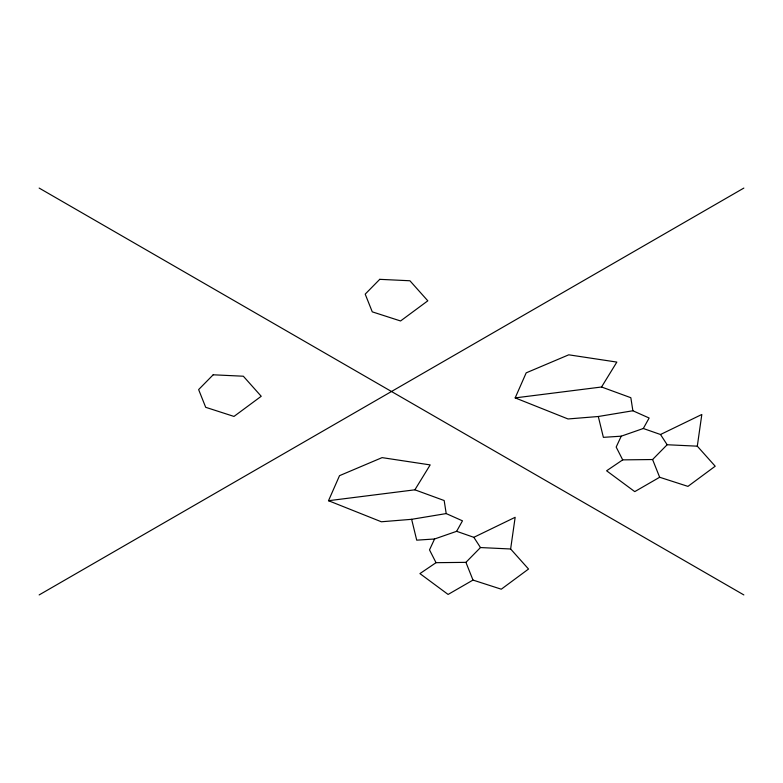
<?xml version="1.0" encoding="UTF-8"?>
<svg xmlns="http://www.w3.org/2000/svg" width="783" height="783" viewBox="0 0 783 783"><rect width="100%" height="100%" fill="white"/><g stroke="black" fill="none" stroke-linecap="round" stroke-linejoin="round"><path stroke-width="1.17" d="M510.633 548.991L480.478 547.552L465.924 562.351L436.033 562.683L419.933 573.596L448.101 594.444L472.991 580.076L501.286 589.198L528.535 569.035L510.633 548.991L515.155 517.299L473.842 537.324L456.636 531.314L434.575 538.988L416.713 540.162L411.633 519.315L381.35 521.772L328.508 500.709L339.519 475.673L382.084 457.624L430.18 464.906L414.882 489.815L328.508 500.709M697.301 446.173L667.145 444.744L652.591 459.533L622.7 459.875L606.6 470.789L634.759 491.626L659.658 477.258L687.954 486.38L715.202 466.218L697.301 446.173L701.822 414.481L660.5 434.506L643.303 428.497L621.242 436.18L603.38 437.345L598.3 416.507L568.018 418.964L515.175 397.891L526.186 372.855L568.752 354.816L616.847 362.089L601.55 386.998L515.175 397.891M434.575 538.988L429.505 549.881L436.033 562.683M621.242 436.18L616.172 447.064L622.7 459.875M456.636 531.314L462.469 520.832L446.202 513.579L411.633 519.315M643.303 428.497L649.136 418.014L632.87 410.762L598.3 416.507M39.15 594.923L743.85 188.077M601.55 386.998L630.844 397.715L632.87 410.762M414.882 489.815L444.176 500.533L446.202 513.579M39.15 188.077L743.85 594.923M660.5 434.506L667.145 444.744M473.842 537.324L480.478 547.552M652.591 459.533L659.658 477.258M465.924 562.351L472.991 580.076M213.182 374.793L198.628 389.591L205.694 407.307L233.99 416.429L261.228 396.276L243.337 376.222L213.182 374.793M379.755 279.335L365.201 294.134L372.268 311.849L400.563 320.971L427.812 300.819L409.92 280.764L379.755 279.335"/></g></svg>
